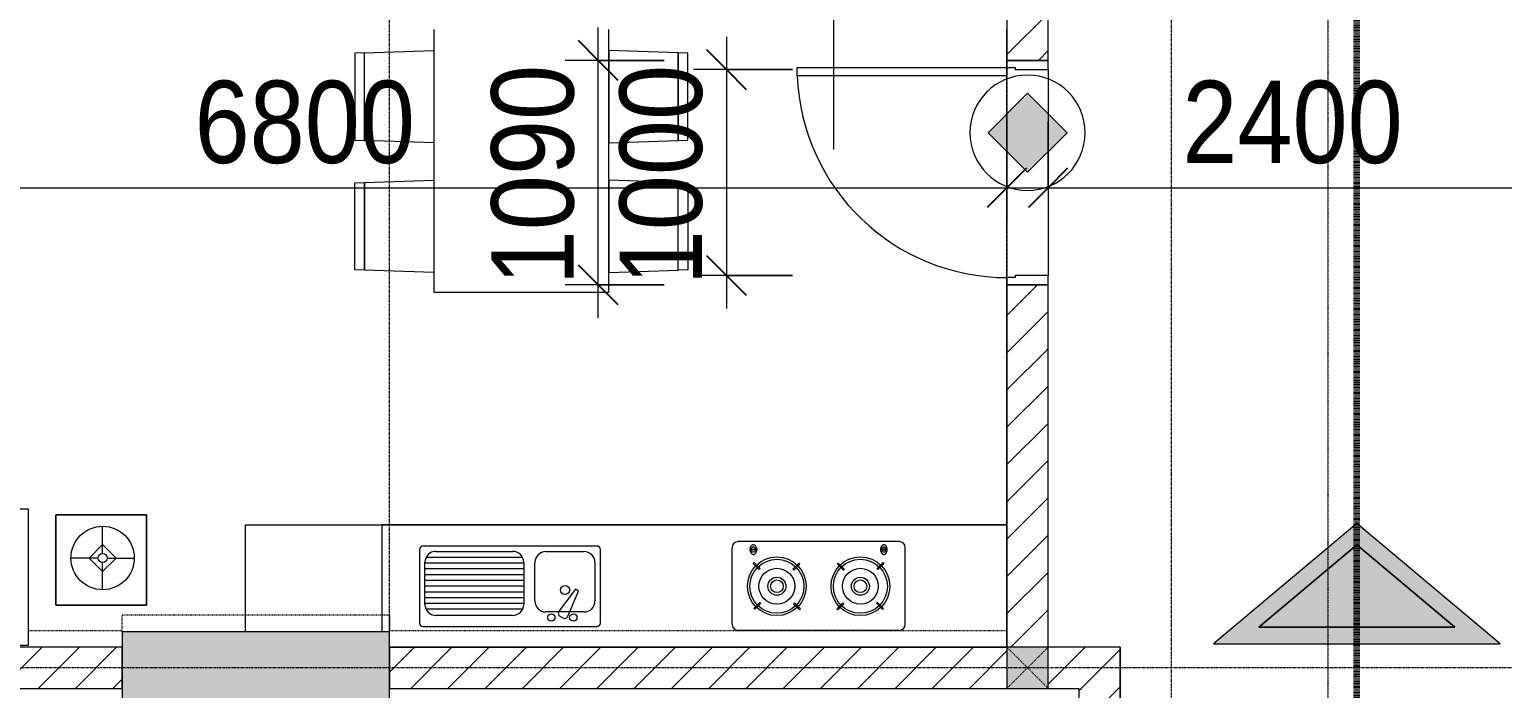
# Model space of a CAD drawing. Header units: millimetres. Extents: x 1591 to 240306, y -15958 to 82755.
# Drawn here: x 48104 to 55262, y 53436 to 56637 of the extents above; entities that cross this region are included whole.
import ezdxf

# ---------------------------------------------------------------- set-up
doc = ezdxf.new("R2010")
doc.units = ezdxf.units.MM
for name, pattern in [('1 NÉT CALL OUT', [6, 3, -3]), ('Dash', [6, 3, -3]), ('Dash 1_8_', [6.35, 3.175, -3.175]), ('Dash Dot 3_16_', [7.9375, 4.7625, -1.5875, 0, -1.5875]), ('Grid Line', [22.225, 12.7, -3.175, 3.175, -3.175])]:
    doc.linetypes.add(name, pattern=pattern)
for name, color, linetype, lineweight in [('0-1', 7, 'Continuous', 5), ('A-ANNO-DIMS', 211, 'Continuous', 9), ('A-ANNO-DIMS-160', 211, 'Continuous', 9), ('A-ANNO-NOTE', 131, 'Continuous', 9), ('A-AREA', 32, 'Dash 1_8_', 9), ('A-DETL-1', 90, '1 NÉT CALL OUT', 100), ('A-DETL-GENF-2', 1, 'Continuous', 9), ('A-DOOR-3', 1, 'Continuous', 9), ('A-DOOR-FRAM-1', 1, 'Continuous', 9), ('A-DOOR-IDEN', 31, 'Continuous', 9), ('A-FLOR', 192, 'Continuous', 9), ('A-FLOR-2', 9, 'Continuous', 9), ('A-WALL', 113, 'Continuous', 9), ('A-WALL-3', 113, 'Continuous', 18), ('A-WALL-PATT-2', 111, 'Continuous', 9), ('G-ANNO-SYMB-1', 111, 'Dash Dot 3_16_', 18), ('I-FURN', 30, 'Continuous', 9), ('I-FURN-1', 254, 'Continuous', 9), ('S-COLS', 52, 'Continuous', 9), ('S-COLS-1', 52, 'Continuous', 5), ('S-COLS-2', 7, 'Continuous', 18), ('S-COLS-5', 52, 'Continuous', 18), ('S-COLS-HDLN', 52, 'Dash', 9), ('S-GRID-1', 1, 'Grid Line', 9)]:
    doc.layers.add(name, color=color, linetype=linetype, lineweight=lineweight)
doc.styles.add('UTM Avo', font='UTM Avo.ttf', dxfattribs={"width": 0.9, "height": 400})
doc.dimstyles.new('1_Dim_chi_tiet_2_5', dxfattribs={"dimscale": 304.8, "dimtxt": 399.720379, "dimasz": 0.629921, "dimexe": 0.524934, "dimexo": 0.0625, "dimgap": 0.052493, "dimtad": 1, "dimdec": 0, "dimrnd": 5, "dimzin": 0, "dimdsep": 46, "dimtxsty": 'UTM Avo', "dimblk1": 'OBLIQUE', "dimblk2": 'OBLIQUE', "dimsah": 1, "dimcen": 0.09, "dimdle": 0.524934, "dimazin": 0, "dimtfac": 1, "dimtdec": 4, "dimtix": 1, "dimtmove": 0, "dimatfit": 3, "dimfxl": 1.049869, "dimfxlon": 1, "dimtvp": 1, "dimtolj": 1, "dimtzin": 0, "dimarcsym": 2})
doc.dimstyles.new('1_Dim_chi_tiet_2_5_1', dxfattribs={"dimscale": 304.8, "dimtxt": 399.720379, "dimasz": 0.629921, "dimexe": 0.524934, "dimexo": 0.0625, "dimgap": 0.052493, "dimtad": 1, "dimdec": 0, "dimrnd": 5, "dimzin": 0, "dimdsep": 46, "dimtxsty": 'UTM Avo', "dimblk1": 'OBLIQUE', "dimblk2": 'OBLIQUE', "dimsah": 1, "dimcen": 0.09, "dimdle": 0.524934, "dimazin": 0, "dimtfac": 1, "dimtdec": 4, "dimtix": 1, "dimtmove": 0, "dimatfit": 3, "dimfxl": 1.049869, "dimfxlon": 1, "dimtvp": 1, "dimtolj": 1, "dimtzin": 0, "dimarcsym": 2})
pattern_1 = [(45, (11001.35, 0), (-90.50967, 90.50967), [])]

# ---------------------------------------------------------------- blocks, each defined once
blk = doc.blocks.new('NCV_TKTC_KET CAU_rvt-1-TKCS_MB TẦNG 3-4')
at = {"layer": 'S-COLS-1'}
blk.add_hatch(color=256, dxfattribs=at).paths.add_polyline_path([(38852.6, 53361.9), (38852.6, 53711.9), (37552.6, 53711.9), (37552.6, 53361.9), (38382.5, 53361.9)])
at = {"layer": 'S-COLS-2'}
for p, q in [((37552.6, 53711.9), (37552.6, 53361.9)), ((38852.6, 53711.9), (37552.6, 53711.9)), ((38852.6, 53361.9), (38852.6, 53711.9))]:
    blk.add_line(p, q, dxfattribs=at)
blk = doc.blocks.new('LOBBY_SOFA_1 - LOBBY_SOFA_1-901220-TKCS_MB TẦNG 3-4')
at = {"layer": 'I-FURN'}
for p, q in [((-2556, 0), (-2556, -660)), ((-708, 0), (-2556, 0)), ((-708, -660), (-708, 0)), ((-2457, -66), (-2457, -660)), ((-807, -66), (-2457, -66)), ((-807, -660), (-807, -66)), ((-807, -143), (-2457, -143)), ((-1907, -143), (-1907, -660)), ((-1357, -143), (-1357, -660)), ((-3128.2, -193.5), (-2688.2, -193.5)), ((-3128.2, -633.5), (-3128.2, -193.5)), ((-2688.2, -193.5), (-2688.2, -633.5)), ((-2915.4, -269), (-2915.4, -401)), ((-2915.4, -357), (-2981.4, -423)), ((-2849.4, -423), (-2915.4, -357)), ((-2937.4, -423), (-3069.4, -423)), ((-2981.4, -423), (-2915.4, -489)), ((-2915.4, -489), (-2849.4, -423)), ((-2893.4, -423), (-2761.4, -423)), ((-2915.4, -445), (-2915.4, -577)), ((-2688.2, -633.5), (-3128.2, -633.5)), ((-2556, -660), (-708, -660)), ((-2172.3, -1064.5), (-2172.3, -1504.5)), ((-1160.3, -1020.5), (-2128.3, -1020.5)), ((-1116.3, -1504.5), (-1116.3, -1064.5)), ((-2128.3, -1548.5), (-1160.3, -1548.5))]:
    blk.add_line(p, q, dxfattribs=at)
for radius in [154, 22]:
    blk.add_circle((-2915.4, -423), radius, dxfattribs=at)
for centre, start, end in [((-2128.3, -1064.5), 90, 180), ((-1160.3, -1064.5), 0, 90), ((-2128.3, -1504.5), 180, 270), ((-1160.3, -1504.5), 270, 0)]:
    blk.add_arc(centre, 44, start, end, dxfattribs=at)
at = {"layer": 'I-FURN-1'}
for p, q in [((-708, 0), (-2556, 0)), ((-2556, 0), (-2556, -660)), ((-708, -660), (-708, 0)), ((-2688.2, -193.5), (-3128.2, -193.5)), ((-3128.2, -193.5), (-3128.2, -633.5)), ((-2688.2, -633.5), (-2688.2, -193.5)), ((-3128.2, -633.5), (-2688.2, -633.5)), ((-2556, -660), (-708, -660)), ((-2172.3, -1064.5), (-2172.3, -1504.5)), ((-1160.3, -1020.5), (-2128.3, -1020.5)), ((-1116.3, -1504.5), (-1116.3, -1064.5)), ((-2128.3, -1548.5), (-1160.3, -1548.5))]:
    blk.add_line(p, q, dxfattribs=at)
for centre, start, end in [((-2128.3, -1064.5), 90, 180), ((-1160.3, -1064.5), 0, 90), ((-2128.3, -1504.5), 180, 270), ((-1160.3, -1504.5), 270, 0)]:
    blk.add_arc(centre, 44, start, end, dxfattribs=at)
blk = doc.blocks.new('HE BEP A1 - HE BEP A 2-V187-TKCS_MB TẦNG 3-4')
at = {"layer": 'I-FURN'}
for p, q in [((0, 0), (662.4, 0)), ((0, -519.4), (0, 0)), ((662.4, 0), (662.4, -519.4)), ((662.4, 0), (662.4, -519.4)), ((3700, 0), (662.4, 0)), ((844.9, -120.7), (844.9, -476.9)), ((1706.9, -103.2), (862.4, -103.2)), ((924.9, -128.9), (1298.3, -128.9)), ((1459, -129.9), (1644.4, -129.9)), ((1724.4, -476.9), (1724.4, -120.7)), ((2364, -483.2), (2364, -111.2)), ((3175.6, -81.2), (2394, -81.2)), ((2451.6, -118.3), (2484.1, -118.3)), ((2451.6, -122.3), (2451.6, -118.3)), ((2484.1, -122.3), (2451.6, -122.3)), ((2484.1, -118.3), (2484.1, -122.3)), ((3085.5, -118.3), (3085.5, -122.3)), ((3118, -118.3), (3085.5, -118.3)), ((3085.5, -122.3), (3118, -122.3)), ((3118, -122.3), (3118, -118.3)), ((3205.6, -483.2), (3205.6, -111.2)), ((871.5, -386.8), (871.5, -182.3)), ((871.5, -184.9), (1351.6, -184.9)), ((871.5, -212.9), (1351.6, -212.9)), ((877.9, -156.9), (1345.2, -156.9)), ((1351.6, -182.3), (1351.6, -386.8)), ((1405.6, -369.9), (1405.6, -183.2)), ((1697.8, -183.2), (1697.8, -369.9)), ((2471.8, -183.9), (2467.4, -188.3)), ((2467.4, -188.3), (2496.5, -217.4)), ((2500.9, -213), (2471.8, -183.9)), ((2496.5, -217.4), (2500.9, -213)), ((2689.3, -186.7), (2660.2, -215.8)), ((2664.6, -220.2), (2693.7, -191.1)), ((2693.7, -191.1), (2689.3, -186.7)), ((2875.9, -191.1), (2880.3, -186.7)), ((2905, -220.2), (2875.9, -191.1)), ((2880.3, -186.7), (2909.4, -215.8)), ((3068.7, -213), (3097.9, -183.9)), ((3073.1, -217.4), (3068.7, -213)), ((3102.3, -188.3), (3073.1, -217.4)), ((3097.9, -183.9), (3102.3, -188.3)), ((871.5, -240.9), (1351.6, -240.9)), ((871.5, -268.9), (1351.6, -268.9)), ((2660.2, -215.8), (2664.6, -220.2)), ((2909.4, -215.8), (2905, -220.2)), ((871.5, -296.9), (1351.6, -296.9)), ((871.5, -324.9), (1351.6, -324.9)), ((871.5, -352.9), (1351.6, -352.9)), ((1602.7, -313.4), (1523.8, -418.4)), ((1566.6, -443.1), (1618.1, -322.3)), ((1618.1, -322.3), (1602.7, -313.4)), ((871.5, -380.9), (1351.6, -380.9)), ((876.4, -408.9), (1346.8, -408.9)), ((1644.4, -423.2), (1459, -423.2)), ((2470.1, -405.9), (2499.2, -376.7)), ((2474.5, -410.3), (2470.1, -405.9)), ((2503.6, -381.1), (2474.5, -410.3)), ((2499.2, -376.7), (2503.6, -381.1)), ((2663, -383.9), (2667.3, -379.5)), ((2692.1, -413), (2663, -383.9)), ((2667.3, -379.5), (2696.5, -408.6)), ((2696.5, -408.6), (2692.1, -413)), ((2902.3, -379.5), (2873.2, -408.6)), ((2873.2, -408.6), (2877.5, -413)), ((2877.5, -413), (2906.7, -383.9)), ((2906.7, -383.9), (2902.3, -379.5)), ((3070.4, -376.7), (3066, -381.1)), ((3066, -381.1), (3095.1, -410.3)), ((3099.5, -405.9), (3070.4, -376.7)), ((3095.1, -410.3), (3099.5, -405.9)), ((862.4, -494.4), (1706.9, -494.4)), ((1298.3, -440.1), (924.9, -440.1)), ((1541.1, -452.3), (1528.6, -445.1)), ((3175.6, -513.2), (2394, -513.2))]:
    blk.add_line(p, q, dxfattribs=at)
for centre, radius in [((2581.9, -298.5), 142.6), ((2581.9, -298.5), 131.3), ((2581.9, -298.5), 87.2), ((2987.7, -298.5), 142.6), ((2987.7, -298.5), 131.3), ((2987.7, -298.5), 87.2), ((2581.9, -298.5), 43.6), ((2581.9, -298.5), 30.9), ((2987.7, -298.5), 43.6), ((2987.7, -298.5), 30.9), ((1552.8, -316.6), 22.2), ((1485.9, -449.9), 17.8), ((1592.6, -449.9), 17.8)]:
    blk.add_circle(centre, radius, dxfattribs=at)
for centre, radius, start, end in [((862.4, -120.7), 17.5, 90, 180), ((924.9, -182.3), 53.3, 90, 180), ((1298.3, -182.3), 53.3, 0, 90), ((1459, -183.2), 53.3, 90, 180), ((1644.4, -183.2), 53.3, 0, 90), ((1706.9, -120.7), 17.5, 0, 90), ((2394, -111.2), 30, 90, 180), ((2485.1, -120.7), 33.5, 163.94189, 180), ((2485.1, -120.7), 33.5, 180, 196.05811), ((2476.6, -118.2), 24.7, 145.20397, 163.94189), ((2476.6, -123.1), 24.7, 196.05811, 214.79603), ((2467.8, -120.3), 11.6, 9.71775, 170.28225), ((2467.8, -120.3), 11.6, 189.9102, 350.0898), ((2471.3, -114.5), 18.1, 120.79762, 145.20397), ((2471.3, -126.9), 18.1, 214.79603, 239.20238), ((2467.9, -108.8), 11.5, 90, 120.79762), ((2467.9, -132.6), 11.5, 239.20238, 270), ((2467.9, -108.8), 11.5, 59.20238, 90), ((2467.9, -132.6), 11.5, 270, 300.79762), ((2464.5, -114.5), 18.1, 34.79603, 59.20238), ((2464.5, -126.9), 18.1, 300.79762, 325.20397), ((2459.1, -118.2), 24.7, 16.05811, 34.79603), ((2459.1, -123.1), 24.7, 325.20397, 343.94189), ((2450.6, -120.7), 33.5, 0, 16.05811), ((2450.6, -120.7), 33.5, 343.94189, 0), ((3119, -120.7), 33.5, 163.94189, 180), ((3119, -120.7), 33.5, 180, 196.05811), ((3110.5, -118.2), 24.7, 145.20397, 163.94189), ((3110.5, -123.1), 24.7, 196.05811, 214.79603), ((3105.2, -114.5), 18.1, 120.79762, 145.20397), ((3105.2, -126.9), 18.1, 214.79603, 239.20238), ((3101.8, -120.3), 11.6, 9.71775, 170.28225), ((3101.8, -120.3), 11.6, 189.9102, 350.0898), ((3101.8, -108.8), 11.5, 90, 120.79762), ((3101.8, -132.6), 11.5, 239.20238, 270), ((3101.8, -108.8), 11.5, 59.20238, 90), ((3101.8, -132.6), 11.5, 270, 300.79762), ((3098.4, -114.5), 18.1, 34.79603, 59.20238), ((3098.4, -126.9), 18.1, 300.79762, 325.20397), ((3093, -118.2), 24.7, 16.05811, 34.79603), ((3093, -123.1), 24.7, 325.20397, 343.94189), ((3084.5, -120.7), 33.5, 0, 16.05811), ((3084.5, -120.7), 33.5, 343.94189, 0), ((3175.6, -111.2), 30, 360, 90), ((924.9, -386.8), 53.3, 180, 270), ((1298.3, -386.8), 53.3, 270, 0), ((1459, -369.9), 53.3, 180, 270), ((1537.5, -429.7), 17.8, 140.53825, 240.0479), ((1644.4, -369.9), 53.3, 270, 0), ((862.4, -476.9), 17.5, 180, 270), ((1549.9, -436.9), 17.8, 240.0479, 339.46209), ((1706.9, -476.9), 17.5, 270, 0), ((2394, -483.2), 30, 180, 270), ((3175.6, -483.2), 30, 270, 0)]:
    blk.add_arc(centre, radius, start, end, dxfattribs=at)
at = {"layer": 'I-FURN-1'}
for p, q in [((0, 0), (3700, 0)), ((0, -519.4), (0, 0))]:
    blk.add_line(p, q, dxfattribs=at)
blk = doc.blocks.new('RES_BAN AN 1 - RES_BAN AN 1-V124-TKCS_MB TẦNG 3-4')
at = {"layer": 'I-FURN-1'}
for p, q in [((-425, 0), (-425, -1275)), ((425, -1275), (425, 0)), ((-761.9, -113.5), (-809.6, -115.1)), ((-809.6, -115.1), (-809.6, -536.9)), ((-761.9, -113.5), (-425, -102.3)), ((-761.9, -538.5), (-761.9, -113.5)), ((-761.9, -538.5), (-761.9, -113.5)), ((-425, -102.3), (-425, -549.7)), ((425, -102.3), (425, -549.7)), ((761.9, -113.5), (425, -102.3)), ((761.9, -538.5), (761.9, -113.5)), ((761.9, -113.5), (761.9, -538.5)), ((809.6, -115.1), (761.9, -113.5)), ((809.6, -536.9), (809.6, -115.1)), ((-809.6, -536.9), (-761.9, -538.5)), ((-425, -549.7), (-761.9, -538.5)), ((425, -549.7), (761.9, -538.5)), ((761.9, -538.5), (809.6, -536.9)), ((-809.6, -745.3), (-761.9, -743.8)), ((-809.6, -1167.2), (-809.6, -745.3)), ((-761.9, -743.8), (-425, -732.5)), ((-761.9, -1168.8), (-761.9, -743.8)), ((-761.9, -743.8), (-761.9, -1168.8)), ((-425, -732.5), (-425, -1180)), ((425, -732.5), (425, -1180)), ((761.9, -743.8), (425, -732.5)), ((761.9, -743.8), (809.6, -745.3)), ((761.9, -1168.8), (761.9, -743.8)), ((761.9, -1168.8), (761.9, -743.8)), ((809.6, -745.3), (809.6, -1167.2)), ((-761.9, -1168.8), (-809.6, -1167.2)), ((-425, -1180), (-761.9, -1168.8)), ((425, -1180), (761.9, -1168.8)), ((809.6, -1167.2), (761.9, -1168.8)), ((-425, -1275), (425, -1275))]:
    blk.add_line(p, q, dxfattribs=at)
blk = doc.blocks.new('NCV_TKTC_TANG 3 - 4_rvt-2-TKCS_MB TẦNG 3-4')
at = {"layer": 'A-FLOR-2'}
for p, q in [((41852.6, 54231.3), (41852.6, 56636.9)), ((41852.6, 53636.9), (41852.6, 54231.3)), ((38852.6, 53636.9), (41852.6, 53636.9))]:
    blk.add_line(p, q, dxfattribs=at)
at = {"layer": 'I-FURN-1'}
for name, p in [('RES_BAN AN 1 - RES_BAN AN 1-V124-TKCS_MB TẦNG 3-4', (39492.6, 56636.9)), ('HE BEP A1 - HE BEP A 2-V187-TKCS_MB TẦNG 3-4', (38152.6, 54231.3))]:
    blk.add_blockref(name, p, dxfattribs=at)
at = {"layer": 'I-FURN-1', "rotation": 180}
blk.add_blockref('LOBBY_SOFA_1 - LOBBY_SOFA_1-901220-TKCS_MB TẦNG 3-4', (34542.6, 53646.9), dxfattribs=at)
blk = doc.blocks.new('G1_SOF - BO TRU - 200x200-3054293-TKCS_MB TẦNG 3-4')
at = {"layer": 'S-COLS'}
blk.add_hatch(color=256, dxfattribs=at).paths.add_polyline_path([(100, -100), (100, 100), (-100, 100), (-100, -100)])
at = {"layer": 'S-COLS-5'}
for p, q in [((100, 100), (-100, 100)), ((-100, 100), (-100, -100)), ((100, -100), (100, 100)), ((-100, -100), (100, -100))]:
    blk.add_line(p, q, dxfattribs=at)
at = {"layer": 'S-COLS-HDLN'}
for p, q in [((100, 100), (-100, -100)), ((-100, 100), (100, -100))]:
    blk.add_line(p, q, dxfattribs=at)
blk = doc.blocks.new('FD_05 - FD_05-1000x2200mm-835434-TKCS_MB TẦNG 3-4')
at = {"layer": 'A-DETL-GENF-2'}
for p, q in [((470, 100), (470, 1120)), ((470, 1120), (510, 1120)), ((510, 1120), (510, 100)), ((510, 100), (470, 100))]:
    blk.add_line(p, q, dxfattribs=at)
blk.add_arc((510, 100), 1020, 92.24747, 180, dxfattribs=at)
at = {"layer": 'A-DOOR-FRAM-1'}
for p, q in [((-510, 100), (-545, 100)), ((-545, 100), (-545, -100)), ((-510, 60), (-510, 100)), ((545, 100), (510, 100)), ((510, 100), (510, 60)), ((545, -100), (545, 100)), ((-500, 60), (-510, 60)), ((-500, -100), (-500, 60)), ((510, 60), (500, 60)), ((500, 60), (500, -100)), ((-545, -100), (-500, -100)), ((500, -100), (545, -100))]:
    blk.add_line(p, q, dxfattribs=at)
blk = doc.blocks.new('HDNDCT_GHI CHÚ CỬA CHỐNG CHÁY EI30 - HDNDCT_GHI CHÚ CỬA CHỐNG CHÁY EI30-2461928-TKCS_MB TẦNG 3-4')
at = {"layer": 'A-ANNO-NOTE'}
blk.add_hatch(color=256, dxfattribs=at).paths.add_polyline_path([(-1.2, 0), (0, 1.2), (1.2, 0), (0, -1.2)])
for p, q in [((0, 1.2), (-1.2, 0)), ((1.2, 0), (0, 1.2)), ((-1.2, 0), (0, -1.2)), ((0, -1.2), (1.2, 0))]:
    blk.add_line(p, q, dxfattribs=at)
for start, end in [(360, 180), (180, 360)]:
    blk.add_arc((0, 0), 1.75, start, end, dxfattribs=at)
blk = doc.blocks.new('HDNDCT_MŨI TÊN THOÁT HIỂM - HDNDCT_MŨI TÊN THOÁT HIỂM-1614704-TKCS_MB TẦNG 3-4')
at = {"layer": 'A-ANNO-NOTE'}
h = blk.add_hatch(color=256, dxfattribs=at)
h.paths.add_polyline_path([(-3.153, 0), (0.5, 4.353), (0.5, -4.353)])
h.paths.add_polyline_path([(-2.5, 0), (0, -2.979), (0, 2.979)])
blk.add_hatch(color=256, dxfattribs=at).paths.add_polyline_path([(0, 2.979), (0, -2.979), (-2.5, 0)])
for p, q in [((0.5, 4.353), (-3.153, 0)), ((0.5, -4.353), (0.5, 4.353)), ((-2.5, 0), (0, 2.979)), ((0, 2.979), (-2.5, 0)), ((0, 2.979), (0, -2.979)), ((0, -2.979), (0, 2.979)), ((-3.153, 0), (0.5, -4.353)), ((0, -2.979), (-2.5, 0)), ((-2.5, 0), (0, -2.979))]:
    blk.add_line(p, q, dxfattribs=at)
blk = doc.blocks.new('DIMBLOCK153-TKCS_MB TẦNG 3-4')
at = {"layer": 'A-ANNO-DIMS-160'}
for p, q in [((53054, 56188.6), (53054, 55708.6)), ((53054, 55868.6), (53054, 56188.6)), ((55453.9, 56188.6), (55453.9, 55708.6)), ((55453.9, 55868.6), (55453.9, 56188.6)), ((52894, 55868.6), (55613.9, 55868.6))]:
    blk.add_line(p, q, dxfattribs=at)
at = {"layer": 'A-ANNO-DIMS-160', "lineweight": 25}
for p, q in [((53054, 55868.6), (53150, 55964.6)), ((55453.9, 55868.6), (55549.9, 55964.6)), ((53054, 55868.6), (52958, 55772.6)), ((55453.9, 55868.6), (55357.9, 55772.6))]:
    blk.add_line(p, q, dxfattribs=at)
at = {"layer": 'A-ANNO-DIMS-160', "color": 0, "insert": (53706.2, 56388.2), "char_height": 400, "width": 1314.636, "attachment_point": 1, "line_spacing_factor": 1.110334, "style": 'UTM Avo'}
blk.add_mtext('2400', dxfattribs=at)
blk = doc.blocks.new('_Oblique')
at = {"color": 0, "linetype": 'ByBlock', "lineweight": -2}
blk.add_line((-0.5, -0.5), (0.5, 0.5), dxfattribs=at)
blk = doc.blocks.new('DIMBLOCK276-TKCS_MB TẦNG 3-4')
at = {"layer": 'A-ANNO-DIMS-160'}
for p, q in [((51491.1, 56601.9), (51491.1, 55281.9)), ((51811.1, 56441.9), (51331.1, 56441.9)), ((51491.1, 56441.9), (51811.1, 56441.9)), ((51811.1, 55441.9), (51331.1, 55441.9)), ((51491.1, 55441.9), (51811.1, 55441.9))]:
    blk.add_line(p, q, dxfattribs=at)
at = {"layer": 'A-ANNO-DIMS-160', "lineweight": 25}
for p, q in [((51491.1, 56441.9), (51395.1, 56537.9)), ((51491.1, 56441.9), (51587.1, 56345.9)), ((51491.1, 55441.9), (51395.1, 55537.9)), ((51491.1, 55441.9), (51587.1, 55345.9))]:
    blk.add_line(p, q, dxfattribs=at)
at = {"layer": 'A-ANNO-DIMS-160', "color": 0, "insert": (50971.4, 55394.2), "char_height": 400, "width": 1314.636, "attachment_point": 1, "rotation": 90, "line_spacing_factor": 1.110334, "style": 'UTM Avo'}
blk.add_mtext('1000', dxfattribs=at)
blk = doc.blocks.new('DIMBLOCK277-TKCS_MB TẦNG 3-4')
at = {"layer": 'A-ANNO-DIMS-160'}
for p, q in [((50867.7, 55236.9), (50867.7, 56646.9)), ((51187.7, 56486.9), (50707.7, 56486.9)), ((50867.7, 56486.9), (51187.7, 56486.9)), ((51187.7, 55396.9), (50707.7, 55396.9)), ((50867.7, 55396.9), (51187.7, 55396.9))]:
    blk.add_line(p, q, dxfattribs=at)
at = {"layer": 'A-ANNO-DIMS-160', "lineweight": 25}
for p, q in [((50867.7, 56486.9), (50771.7, 56582.9)), ((50867.7, 56486.9), (50963.7, 56390.9)), ((50867.7, 55396.9), (50771.7, 55492.9)), ((50867.7, 55396.9), (50963.7, 55300.9))]:
    blk.add_line(p, q, dxfattribs=at)
at = {"layer": 'A-ANNO-DIMS-160', "color": 0, "insert": (50348.1, 55394.2), "char_height": 400, "width": 1314.636, "attachment_point": 1, "rotation": 90, "line_spacing_factor": 1.110334, "style": 'UTM Avo'}
blk.add_mtext('1090', dxfattribs=at)
blk = doc.blocks.new('DIMBLOCK323-TKCS_MB TẦNG 3-4')
at = {"layer": 'A-ANNO-DIMS-160'}
for p, q in [((46053.9, 56188.6), (46053.9, 55708.6)), ((46053.9, 55868.6), (46053.9, 56188.6)), ((52854, 56188.6), (52854, 55708.6)), ((52854, 55868.6), (52854, 56188.6)), ((45893.9, 55868.6), (53014, 55868.6))]:
    blk.add_line(p, q, dxfattribs=at)
at = {"layer": 'A-ANNO-DIMS-160', "lineweight": 25}
for p, q in [((46053.9, 55868.6), (46149.9, 55964.6)), ((52854, 55868.6), (52950, 55964.6)), ((46053.9, 55868.6), (45957.9, 55772.6)), ((52854, 55868.6), (52758, 55772.6))]:
    blk.add_line(p, q, dxfattribs=at)
at = {"layer": 'A-ANNO-DIMS-160', "color": 0, "insert": (48906.2, 56388.2), "char_height": 400, "width": 1314.636, "attachment_point": 1, "line_spacing_factor": 1.110334, "style": 'UTM Avo'}
blk.add_mtext('6800', dxfattribs=at)

msp = doc.modelspace()

# ---------------------------------------------------------------- hatches: boundary and pattern name
at = {"layer": 'A-WALL-PATT-2'}
h = msp.add_hatch(dxfattribs=at)
h.set_pattern_fill('FP_1', color=256, style=0, pattern_type=2)
h.set_pattern_definition(pattern_1)
h.paths.add_polyline_path([(53054, 53636.9), (53054, 55396.9), (52854, 55396.9), (52854, 53636.9)])
h.paths.add_polyline_path([(52854, 56486.9), (53054, 56486.9), (53054, 57686.9), (52854, 57686.9), (52854, 56685.4)])
h = msp.add_hatch(dxfattribs=at)
h.set_pattern_fill('FP_1', color=256, style=0, pattern_type=2)
h.set_pattern_definition(pattern_1)
h.paths.add_polyline_path([(48553.9, 53436.9), (48553.9, 53636.9), (45353.9, 53636.9), (45353.9, 53436.9), (47178.9, 53436.9), (47178.9, 53440.3), (47228.9, 53440.3), (47228.9, 53436.9), (47771.8, 53436.9)])
h = msp.add_hatch(dxfattribs=at)
h.set_pattern_fill('FP_1', color=256, style=0, pattern_type=2)
h.set_pattern_definition(pattern_1)
h.paths.add_polyline_path([(53203.9, 53436.9), (53403.9, 53436.9), (53403.9, 53636.9), (53054, 53636.9), (53054, 53436.9)])
h.paths.add_polyline_path([(52607.9, 53436.9), (52854, 53436.9), (52854, 53636.9), (49853.9, 53636.9), (49853.9, 53436.9)])
h = msp.add_hatch(dxfattribs=at)
h.set_pattern_fill('FP_1', color=256, style=0, pattern_type=2)
h.set_pattern_definition(pattern_1)
h.paths.add_polyline_path([(53203.9, 50536.9), (53403.9, 50536.9), (53403.9, 53436.9), (53203.9, 53436.9), (53203.9, 50600.9)])

# ---------------------------------------------------------------- linework, layer by layer
at = {"layer": 'A-AREA'}
for p, q in [((52854, 56451.9), (52854, 55431.9)), ((52854, 55362.7), (52854, 54231.3)), ((52854, 54231.3), (52854, 53716.8)), ((48553.9, 53793.4), (49154, 53793.4)), ((48553.9, 53711.9), (48553.9, 53793.4)), ((49154, 53793.4), (49853.9, 53793.4)), ((49853.9, 53793.4), (49853.9, 53711.9)), ((48553.9, 53716.8), (48099.9, 53716.8)), ((52854, 53716.8), (49853.9, 53716.8))]:
    msp.add_line(p, q, dxfattribs=at)
at = {"layer": 'A-DETL-1'}
msp.add_line((54553.9, 52256.9), (54553.9, 71435.3), dxfattribs=at)
at = {"layer": 'A-DOOR-IDEN'}
msp.add_line((52012.5, 56054.5), (52012.5, 56803.2), dxfattribs=at)
at = {"layer": 'A-FLOR'}
msp.add_line((53404, 53636.9), (53404, 50536.9), dxfattribs=at)
at = {"layer": 'A-WALL'}
for p, q in [((52854, 55431.9), (52854, 56451.9)), ((53054, 56441.9), (53054, 55441.9))]:
    msp.add_line(p, q, dxfattribs=at)
at = {"layer": 'A-WALL-3'}
for p, q in [((52854, 58536.9), (52854, 56486.9)), ((53054, 56486.9), (53054, 57686.9)), ((52854, 56486.9), (53054, 56486.9)), ((52854, 55396.9), (52854, 53636.9)), ((53054, 55396.9), (52854, 55396.9)), ((53054, 53636.9), (53054, 55396.9)), ((48553.9, 53636.9), (46053.9, 53636.9)), ((48553.9, 53436.9), (48553.9, 53636.9)), ((52854, 53636.9), (49853.9, 53636.9)), ((49853.9, 53636.9), (49853.9, 53436.9)), ((53403.9, 53636.9), (53054, 53636.9)), ((53403.9, 50536.9), (53403.9, 53636.9)), ((47228.9, 53436.9), (48553.9, 53436.9)), ((49853.9, 53436.9), (52854, 53436.9)), ((53054, 53436.9), (53203.9, 53436.9)), ((53203.9, 53436.9), (53203.9, 50536.9))]:
    msp.add_line(p, q, dxfattribs=at)
at = {"layer": 'G-ANNO-SYMB-1'}
msp.add_line((54412.7, 82373.8), (54412.7, 13320.5), dxfattribs=at)
at = {"layer": 'S-GRID-1'}
for p, q in [((49853.9, 19175.3), (49853.9, 76690.4)), ((53653.9, 19175.3), (53653.9, 76690.4)), ((139245.7, 53536.9), (45492.6, 53536.9))]:
    msp.add_line(p, q, dxfattribs=at)

# ---------------------------------------------------------------- block references
at = {"layer": '0-1'}
for name in ['NCV_TKTC_KET CAU_rvt-1-TKCS_MB TẦNG 3-4', 'NCV_TKTC_TANG 3 - 4_rvt-2-TKCS_MB TẦNG 3-4']:
    msp.add_blockref(name, (11001.4, 0), dxfattribs=at)
at = {"layer": 'A-ANNO-NOTE', "xscale": 160, "yscale": 160, "zscale": 160}
msp.add_blockref('HDNDCT_GHI CHÚ CỬA CHỐNG CHÁY EI30 - HDNDCT_GHI CHÚ CỬA CHỐNG CHÁY EI30-2461928-TKCS_MB TẦNG 3-4', (52954, 56135.3), dxfattribs=at)
at = {"layer": 'A-ANNO-NOTE', "xscale": 160, "yscale": 160, "zscale": 160, "rotation": 270.0000000000001}
msp.add_blockref('HDNDCT_MŨI TÊN THOÁT HIỂM - HDNDCT_MŨI TÊN THOÁT HIỂM-1614704-TKCS_MB TẦNG 3-4', (54553.9, 53733.6), dxfattribs=at)
at = {"layer": 'A-DOOR-3', "rotation": 89.99999999999991}
msp.add_blockref('FD_05 - FD_05-1000x2200mm-835434-TKCS_MB TẦNG 3-4', (52954, 55941.9), dxfattribs=at)
at = {"layer": 'S-COLS'}
msp.add_blockref('G1_SOF - BO TRU - 200x200-3054293-TKCS_MB TẦNG 3-4', (52954, 53536.9), dxfattribs=at)

# ---------------------------------------------------------------- dimensions: what is measured, and where the dimension line sits
at = {"layer": 'A-ANNO-DIMS'}
for base, p1, p2, override, picture, middle in [((50867.7, 56486.9), (51187.7, 55396.9), (51187.7, 56486.9), {"dimpost": '<>', "dimfxl": 1090}, 'DIMBLOCK277-TKCS_MB TẦNG 3-4', (50644.8, 55941.9)), ((51491.1, 55441.9), (51811.1, 56441.9), (51811.1, 55441.9), {"dimpost": '<>', "dimfxl": 1000}, 'DIMBLOCK276-TKCS_MB TẦNG 3-4', (51268.1, 55941.9))]:
    dim = msp.add_linear_dim(base=base, p1=p1, p2=p2, angle=90, dimstyle='1_Dim_chi_tiet_2_5_1', override=override, dxfattribs=at)
    dim.commit()
    dim.dimension.update_dxf_attribs({"geometry": picture, "text_midpoint": middle})
for base, p1, p2, dimstyle, override, picture, middle in [((52854, 55868.6), (46053.9, 56188.6), (52854, 56188.6), '1_Dim_chi_tiet_2_5_1', {"dimpost": '<>', "dimfxl": 6800.071331}, 'DIMBLOCK323-TKCS_MB TẦNG 3-4', (49454, 56091.6)), ((55453.9, 55868.6), (53054, 56188.6), (55453.9, 56188.6), '1_Dim_chi_tiet_2_5', {"dimpost": '<>', "dimfxl": 2399.928669}, 'DIMBLOCK153-TKCS_MB TẦNG 3-4', (54254, 56091.6))]:
    dim = msp.add_linear_dim(base=base, p1=p1, p2=p2, dimstyle=dimstyle, override=override, dxfattribs=at)
    dim.commit()
    dim.dimension.update_dxf_attribs({"geometry": picture, "text_midpoint": middle})

doc.saveas('drawing.dxf')
